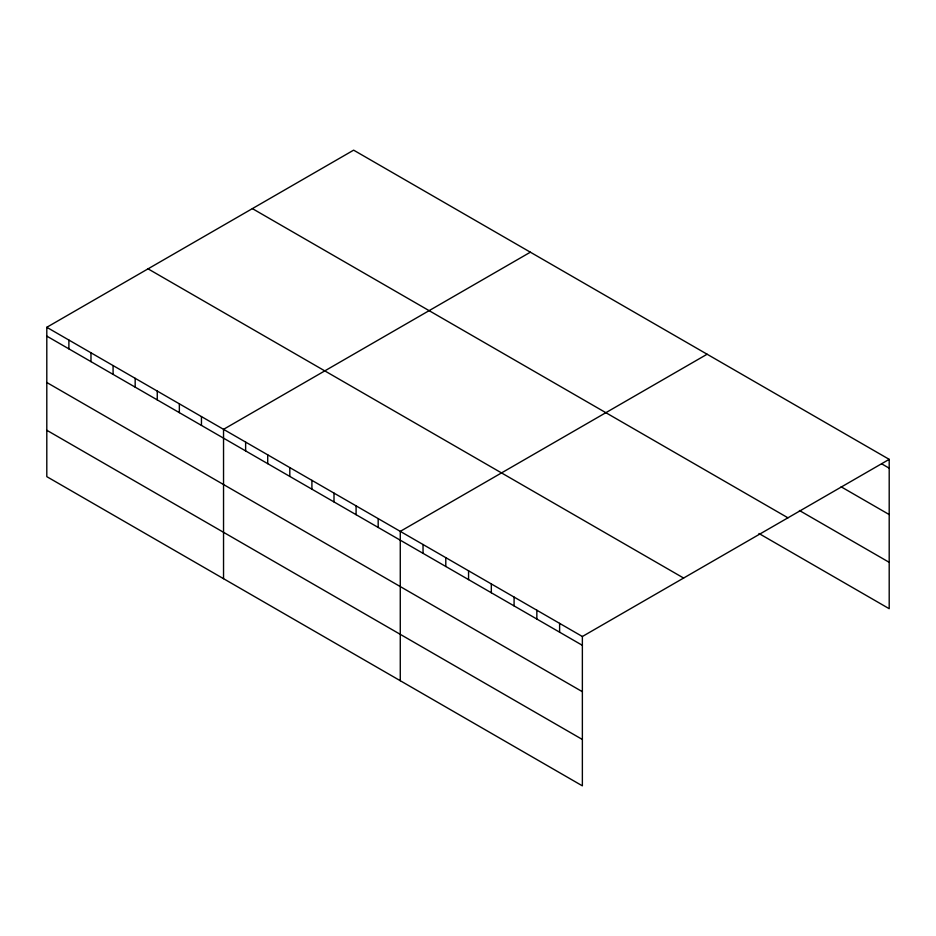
<?xml version="1.0" encoding="UTF-8"?>
<svg xmlns="http://www.w3.org/2000/svg" width="936" height="936" viewBox="0 0 936 936"><rect width="100%" height="100%" fill="white"/><g stroke="black" fill="none" stroke-linecap="round" stroke-linejoin="round"><path stroke-width="1.4" d="M46.8 327.296L582.367 636.503L582.367 785.842L46.8 476.646L46.8 327.296L353.632 150.158L889.2 459.354L889.2 608.704L758.956 533.497M530.373 252.194L223.54 429.343L223.54 578.682M707.113 354.229L400.269 531.379L400.269 680.718M582.367 636.503L889.2 459.354M881.618 463.8L889.2 468.175M841.148 486.814L889.2 514.554M799.414 510.494L889.2 562.325M252.381 208.611L787.948 517.819M148.052 268.843L683.619 578.05M46.8 336.118L582.367 645.325M46.8 382.496L582.367 691.704M46.8 430.267L582.367 739.475M559.611 623.364L559.611 632.186M536.843 610.225L536.843 619.047M514.086 597.086L514.086 605.908M491.318 583.947L491.318 592.757M468.562 570.796L468.562 579.618M445.793 557.657L445.793 566.479M423.037 544.518L423.037 553.34M378.179 518.626L378.179 527.448M356.089 505.873L356.089 514.683M334 493.108L334 501.93M311.91 480.355L311.91 489.177M289.809 467.602L289.809 476.424M267.719 454.849L267.719 463.671M245.63 442.096L245.63 450.918M201.451 416.578L201.451 425.4M179.349 403.825L179.349 412.647M157.26 391.072L157.26 399.894M135.17 378.32L135.17 387.141M113.081 365.566L113.081 374.388M90.979 352.813L90.979 361.635M68.89 340.06L68.89 348.871"/></g></svg>
